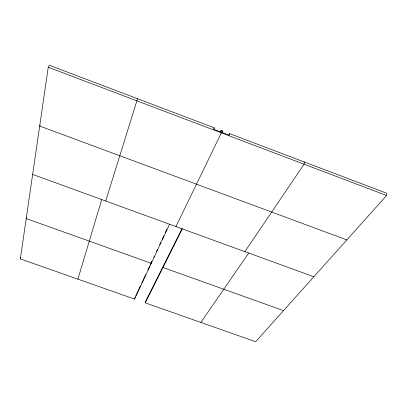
<?xml version="1.0" encoding="UTF-8"?>
<svg xmlns="http://www.w3.org/2000/svg" width="407" height="407" viewBox="0 0 407 407"><rect width="100%" height="100%" fill="white"/><g stroke="black" fill="none" stroke-linecap="round" stroke-linejoin="round"><path stroke-width="0.61" d="M182.061 228.576L145.798 301.027L145.248 302.854L255.688 341.722L386.604 195.487L386.65 193.223L229.579 133.633L228.958 134.875M304.4 162.022L304.095 164.214L244.861 251.648M169.556 224.247L134.554 299.089L20.35 258.898L48.24 67.236L49.374 65.278L214.255 127.823L213.833 129.329L220.665 131.924L221.072 130.408L222.777 131.054L222.375 132.57L229.192 135.155L229.579 133.633M221.922 130.733L221.357 132.855L175.951 226.572M163.543 265.573L162.978 267.491L283.547 310.607M77.89 279.146L101.735 199.567M105.713 201.017L137.535 98.718M134.554 299.089L135.129 297.268M135.658 296.128L140.446 285.882M141.773 283.033L145.762 274.496M147.889 269.938L149.751 265.954M150.285 264.815L151.877 261.396L151.287 263.309L26.216 218.579L26.669 217.664M153.76 257.366L154.299 256.217M156.451 251.612L157.524 249.308M159.676 244.704L160.75 242.404M162.093 239.525L163.975 235.495M165.318 232.616L166.931 229.161M213.67 129.075L214.255 127.823M20.35 258.898L20.976 257.575M220.248 132.122L221.072 130.408M221.942 132.768L222.777 131.054M145.248 302.854L182.336 228.897M40.207 125.076L39.683 126.048L346.835 239.911M200.885 322.436L248.692 253.042M32.641 174.43L313.853 276.75M48.24 67.236L386.604 195.487"/></g></svg>
